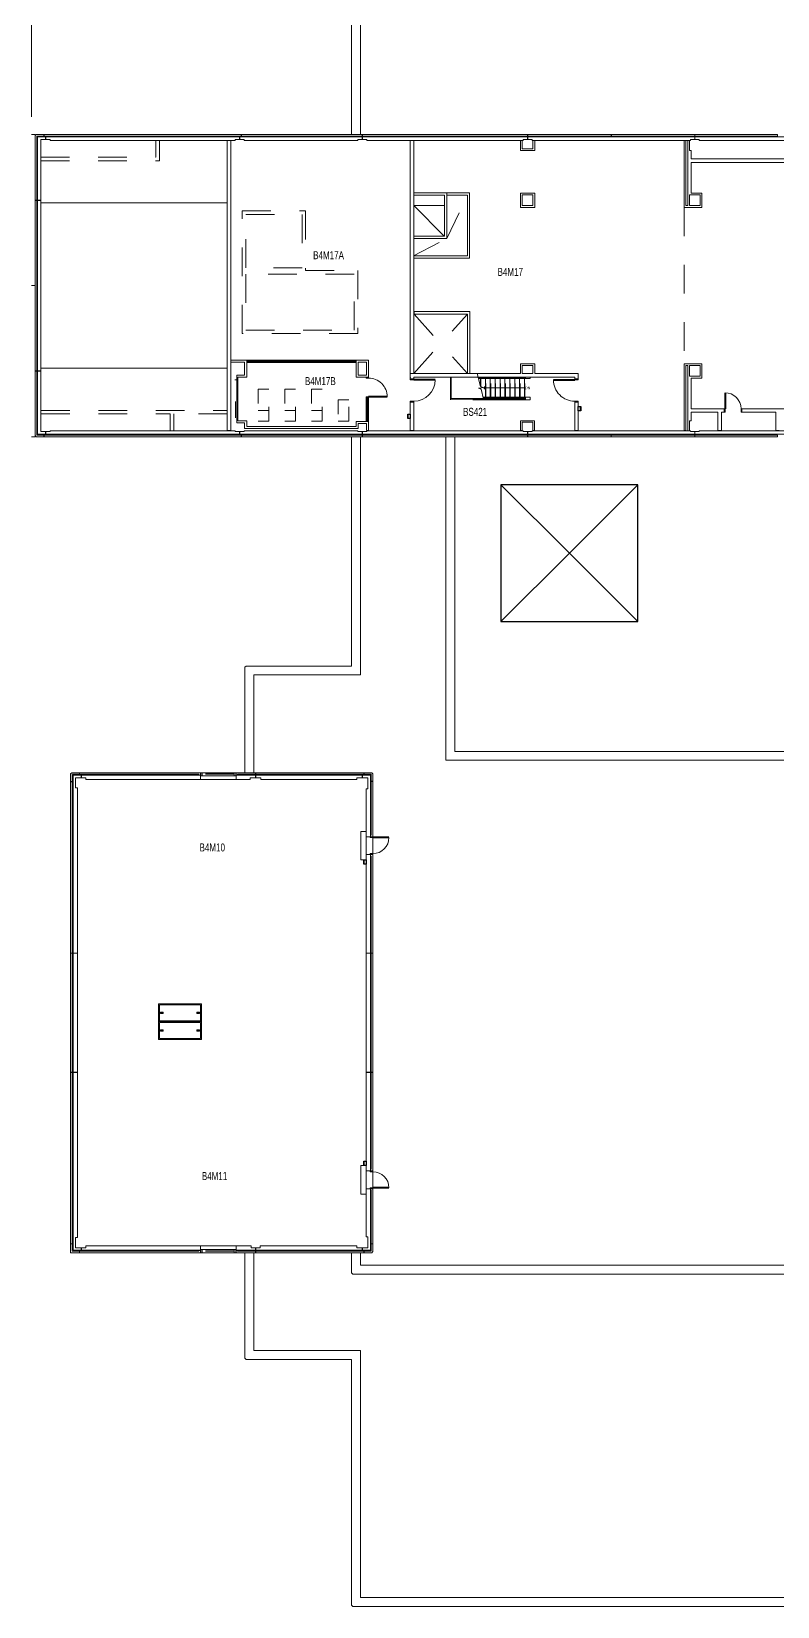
# Model space of a CAD drawing. Header units: inches. Extents: x 1097 to 10841, y 897 to 6841.
# Drawn here: x 5057 to 6735, y 897 to 4440 of the extents above; entities that cross this region are included whole.
import ezdxf
from ezdxf.enums import TextEntityAlignment as Align

# ---------------------------------------------------------------- set-up
doc = ezdxf.new("R2010")
doc.units = ezdxf.units.IN
doc.header["$MEASUREMENT"] = 0
for name, pattern in [('DGN2', [128.991752, 64.495876, -64.495876]), ('DGN4', [257.983504, 128.991752, -64.495876, 0, -64.495876]), ('DGN5', [96.743814, 32.247938, -64.495876]), ('DGN6', [241.859535, 0, -48.371907, 96.743814, -48.371907, 0, -48.371907])]:
    doc.linetypes.add(name, pattern=pattern)
doc.layers.get('0').update_dxf_attribs({"lineweight": 18})
for name, color, linetype, lineweight, true_color in [('Level 14', 7, 'Continuous', 18, 0xfefefe), ('Level 15', 7, 'Continuous', 18, 0xfefefe), ('Level 16', 7, 'Continuous', 18, 0xfefefe), ('Level 18', 7, 'Continuous', 18, 0xfefefe), ('Level 20', 7, 'Continuous', 18, 0xfefefe), ('Level 21', 7, 'Continuous', 18, 0xfefefe), ('Level 23', 7, 'Continuous', 18, 0xfefefe), ('Level 24', 7, 'Continuous', 18, 0xfefefe), ('Level 25', 7, 'Continuous', 18, 0xfefefe), ('Level 26', 7, 'Continuous', 18, 0xfefefe), ('Level 35', 7, 'Continuous', 18, 0xfefefe), ('Level 40', 7, 'Continuous', 18, 0xfefefe), ('Level 48', 7, 'Continuous', 18, 0xfefefe), ('Level 52', 7, 'Continuous', 18, 0xfefefe), ('Level 54', 7, 'Continuous', 18, 0xfefefe), ('Level 57', 7, 'Continuous', 18, 0xfefefe)]:
    doc.layers.add(name, color=color, linetype=linetype, lineweight=lineweight, true_color=true_color)
doc.styles.add('Styledgn000', font='dgn000.shx')
doc.styles.add('Styledgn001', font='dgn001.shx')

# ---------------------------------------------------------------- blocks, each defined once
blk = doc.blocks.new('WINLOU')
at = {"layer": 'Level 15', "color": 30, "linetype": 'Continuous', "lineweight": 0, "true_color": 0xf26432}
blk.add_line((0, 0), (80, 0), dxfattribs=at)
at = {"layer": 'Level 16', "color": 163, "linetype": 'Continuous', "lineweight": 0, "true_color": 0x5587b9}
for p, q in [((76, -8.25025), (4, -8.25025)), ((76, -15.25025), (4, -15.25025))]:
    blk.add_line(p, q, dxfattribs=at)
at = {"layer": 'Level 16', "color": 163, "linetype": 'DGN2', "lineweight": 30, "true_color": 0x5587b9}
blk.add_line((76, -11.75025), (4, -11.75025), dxfattribs=at)
at = {"layer": 'Level 16', "color": 163, "linetype": 'Continuous', "lineweight": 13, "true_color": 0x5587b9}
for points in [[(0.5, -15.25025), (0.5, -8.25025), (4, -8.25025), (4, -15.25025), (0.5, -15.25025)], [(76, -15.25025), (76, -8.25025), (79.5, -8.25025), (79.5, -15.25025), (76, -15.25025)]]:
    blk.add_lwpolyline(points, close=True, dxfattribs=at)
blk = doc.blocks.new('WINLOU1')
at = {"layer": 'Level 15', "color": 30, "linetype": 'Continuous', "lineweight": 0, "true_color": 0xf26432}
blk.add_line((0, 0), (80, 0), dxfattribs=at)
at = {"layer": 'Level 16', "color": 163, "linetype": 'Continuous', "lineweight": 0, "true_color": 0x5587b9}
for p, q in [((76, 15.25025), (4, 15.25025)), ((76, 8.25025), (4, 8.25025))]:
    blk.add_line(p, q, dxfattribs=at)
at = {"layer": 'Level 16', "color": 163, "linetype": 'DGN2', "lineweight": 30, "true_color": 0x5587b9}
blk.add_line((76, 11.75025), (4, 11.75025), dxfattribs=at)
at = {"layer": 'Level 16', "color": 163, "linetype": 'Continuous', "lineweight": 13, "true_color": 0x5587b9}
for points in [[(0.5, 15.25025), (0.5, 8.25025), (4, 8.25025), (4, 15.25025), (0.5, 15.25025)], [(76, 15.25025), (76, 8.25025), (79.5, 8.25025), (79.5, 15.25025), (76, 15.25025)]]:
    blk.add_lwpolyline(points, close=True, dxfattribs=at)
blk = doc.blocks.new('ASHNG')
at = {"layer": 'Level 25', "color": 2, "linetype": 'Continuous', "lineweight": 40, "true_color": 0xffff00}
blk.add_line((36, 0), (0, 0), dxfattribs=at)
at = {"layer": 'Level 25', "color": 2, "linetype": 'Continuous', "lineweight": 0, "true_color": 0xffff00}
blk.add_ellipse((0, 0), major_axis=(0, 36.000001), ratio=1, start_param=4.7123893198, end_param=6.283185598, dxfattribs=at)
at = {"layer": 'Level 26', "color": 2, "linetype": 'Continuous', "lineweight": 13, "true_color": 0xffff00}
for points in [[(0, 38.000125), (0, 36), (-6, 36), (-6, 38.000125)], [(0, -1.999875), (0, 0.00025), (-6, 0.00025), (-6, -1.999875)]]:
    blk.add_lwpolyline(points, dxfattribs=at)
blk = doc.blocks.new('ASHNG1')
at = {"layer": 'Level 25', "color": 2, "linetype": 'Continuous', "lineweight": 40, "true_color": 0xffff00}
blk.add_line((36, 0), (0, 0), dxfattribs=at)
at = {"layer": 'Level 25', "color": 2, "linetype": 'Continuous', "lineweight": 0, "true_color": 0xffff00}
blk.add_ellipse((0, 0), major_axis=(0, -36.000001), ratio=1, start_param=6.2831850163, end_param=7.8539812946, dxfattribs=at)
at = {"layer": 'Level 26', "color": 2, "linetype": 'Continuous', "lineweight": 13, "true_color": 0xffff00}
for points in [[(0, 1.999875), (0, -0.00025), (-6, -0.00025), (-6, 1.999875)], [(0, -38.000125), (0, -36), (-6, -36), (-6, -38.000125)]]:
    blk.add_lwpolyline(points, dxfattribs=at)
blk = doc.blocks.new('STRARR1')
at = {"layer": 'Level 40', "color": 2, "linetype": 'Continuous', "lineweight": 30, "true_color": 0xffff00}
for q in [(3.5355, 3.5355), (3.5355, -3.5355)]:
    blk.add_line((0, 0), q, dxfattribs=at)
blk = doc.blocks.new('CONROL')
at = {"layer": 'Level 35', "color": 3, "linetype": 'DGN5', "lineweight": 0, "true_color": 0x00ff00}
blk.add_line((0, 24), (24, 24), dxfattribs=at)
blk.add_lwpolyline([(0, 0), (24, 0), (24, 72), (0, 72), (0, 0)], close=True, dxfattribs=at)
blk = doc.blocks.new('CONROL1')
at = {"layer": 'Level 35', "color": 3, "linetype": 'DGN5', "lineweight": 0, "true_color": 0x00ff00}
blk.add_line((0, 24), (24, 24), dxfattribs=at)
blk.add_lwpolyline([(0, 0), (24, 0), (24, 72), (0, 72), (0, 0)], close=True, dxfattribs=at)
blk = doc.blocks.new('CONROL2')
at = {"layer": 'Level 35', "color": 3, "linetype": 'DGN5', "lineweight": 0, "true_color": 0x00ff00}
blk.add_line((0, 24), (24, 24), dxfattribs=at)
blk.add_lwpolyline([(0, 0), (24, 0), (24, 72), (0, 72), (0, 0)], close=True, dxfattribs=at)
blk = doc.blocks.new('ASHNG5')
at = {"layer": 'Level 25', "color": 2, "linetype": 'Continuous', "lineweight": 40, "true_color": 0xffff00}
blk.add_line((48, 0), (0, 0), dxfattribs=at)
at = {"layer": 'Level 25', "color": 2, "linetype": 'Continuous', "lineweight": 0, "true_color": 0xffff00}
blk.add_ellipse((0, 0), major_axis=(0, -48), ratio=1, start_param=6.283185, end_param=7.853981, dxfattribs=at)
at = {"layer": 'Level 26', "color": 2, "linetype": 'Continuous', "lineweight": 13, "true_color": 0xffff00}
for points in [[(0, 2), (0, 0), (-8, 0), (-8, 2)], [(0, -50), (0, -48), (-8, -48), (-8, -50)]]:
    blk.add_lwpolyline(points, dxfattribs=at)
blk = doc.blocks.new('ASHNG6')
at = {"layer": 'Level 25', "color": 2, "linetype": 'Continuous', "lineweight": 40, "true_color": 0xffff00}
blk.add_line((-48, 0), (0, 0), dxfattribs=at)
at = {"layer": 'Level 25', "color": 2, "linetype": 'Continuous', "lineweight": 0, "true_color": 0xffff00}
blk.add_ellipse((0, 0), major_axis=(0, -48), ratio=1, start_param=4.712389, end_param=6.283186, dxfattribs=at)
at = {"layer": 'Level 26', "color": 2, "linetype": 'Continuous', "lineweight": 13, "true_color": 0xffff00}
for points in [[(0, 2), (0, 0), (8, 0), (8, 2)], [(0, -50), (0, -48), (8, -48), (8, -50)]]:
    blk.add_lwpolyline(points, dxfattribs=at)
blk = doc.blocks.new('ASHNG11')
at = {"layer": 'Level 25', "color": 2, "linetype": 'Continuous', "lineweight": 40, "true_color": 0xffff00}
blk.add_line((0, 36), (0, 0), dxfattribs=at)
at = {"layer": 'Level 25', "color": 2, "linetype": 'Continuous', "lineweight": 0, "true_color": 0xffff00}
blk.add_ellipse((0, 0), major_axis=(36.000001, 0), ratio=1, start_param=6.2831850163, end_param=7.8539812946, dxfattribs=at)
at = {"layer": 'Level 26', "color": 2, "linetype": 'Continuous', "lineweight": 13, "true_color": 0xffff00}
for points in [[(-1.999875, 0), (0.000125, 0), (0.000125, -7.999875), (-1.999875, -7.999875)], [(38, 0), (36, 0), (36, -7.999875), (38, -7.999875)]]:
    blk.add_lwpolyline(points, dxfattribs=at)
blk = doc.blocks.new('FEC1')
at = {"layer": 'Level 54', "color": 30, "linetype": 'Continuous', "lineweight": 0, "true_color": 0xf26432}
blk.add_line((-1, -5), (-1, 5), dxfattribs=at)
at = {"layer": 'Level 54', "color": 30, "linetype": 'Continuous', "lineweight": 30, "true_color": 0xf26432}
blk.add_lwpolyline([(0, -5), (-5.5, -5), (-5.5, 5), (0, 5), (0, -5)], close=True, dxfattribs=at)
blk = doc.blocks.new('FEC2')
at = {"layer": 'Level 54', "color": 30, "linetype": 'Continuous', "lineweight": 0, "true_color": 0xf26432}
blk.add_line((1, 5), (1, -5), dxfattribs=at)
at = {"layer": 'Level 54', "color": 30, "linetype": 'Continuous', "lineweight": 30, "true_color": 0xf26432}
blk.add_lwpolyline([(0, 5), (5.5, 5), (5.5, -5), (0, -5), (0, 5)], close=True, dxfattribs=at)
blk = doc.blocks.new('FEC3')
at = {"layer": 'Level 54', "color": 30, "linetype": 'Continuous', "lineweight": 0, "true_color": 0xf26432}
blk.add_line((1, 5), (1, -5), dxfattribs=at)
at = {"layer": 'Level 54', "color": 30, "linetype": 'Continuous', "lineweight": 30, "true_color": 0xf26432}
blk.add_lwpolyline([(0, 5), (5.5, 5), (5.5, -5), (0, -5), (0, 5)], close=True, dxfattribs=at)
blk = doc.blocks.new('FEC4')
at = {"layer": 'Level 54', "color": 30, "linetype": 'Continuous', "lineweight": 0, "true_color": 0xf26432}
blk.add_line((1, 5), (1, -5), dxfattribs=at)
at = {"layer": 'Level 54', "color": 30, "linetype": 'Continuous', "lineweight": 30, "true_color": 0xf26432}
blk.add_lwpolyline([(0, 5), (5.5, 5), (5.5, -5), (0, -5), (0, 5)], close=True, dxfattribs=at)

msp = doc.modelspace()

# ---------------------------------------------------------------- linework, layer by layer
at = {"layer": 'Level 14', "color": 3, "linetype": 'DGN6', "lineweight": 0, "true_color": 0x00ff00}
msp.add_line((5515.356625, 3656.485625), (5515.356625, 3570.932125), dxfattribs=at)
at = {"layer": 'Level 15', "color": 30, "linetype": 'Continuous', "lineweight": 13, "true_color": 0xf26432}
for p, q in [((5064.544, 4205.919), (5067.169, 4208.544)), ((5064.544, 4060.794), (5064.544, 4205.919)), ((5067.169, 4208.544), (5084.294, 4208.544)), ((5068.169125, 4204.919), (5084.294, 4204.919)), ((5068.169125, 4060.794), (5068.169125, 4204.919)), ((5070.169125, 4060.794), (5070.169125, 4202.919)), ((5070.169125, 4202.919), (5077.79425, 4202.919)), ((5077.79425, 4202.919), (5088.294, 4202.919)), ((5077.79425, 4060.794), (5077.79425, 4197.044)), ((5077.79425, 4197.044), (5088.294, 4197.044)), ((5084.294, 4204.919), (5084.294, 4208.544)), ((5084.794, 4204.919), (5084.794, 4208.544)), ((5084.794, 4208.544), (5528.294, 4208.544)), ((5084.794, 4204.919), (5528.294, 4204.919)), ((5088.294, 4202.919), (5088.294, 4197.044)), ((5098.51575, 4202.919), (5088.794, 4202.919)), ((5088.794, 4197.044), (5088.794, 4202.919)), ((5098.51575, 4197.044), (5088.794, 4197.044)), ((5514.64275, 4202.919), (5098.51575, 4202.919)), ((5098.51575, 4197.044), (5098.51575, 4195.294)), ((5098.51575, 4195.294), (5514.64275, 4195.294)), ((5514.64275, 4202.919), (5524.294, 4202.919)), ((5514.64275, 4197.044), (5524.294, 4197.044)), ((5514.64275, 4197.044), (5514.64275, 4195.294)), ((5524.294, 4202.919), (5524.294, 4197.044)), ((5524.794, 4202.919), (5534.64475, 4202.919)), ((5524.794, 4202.919), (5524.794, 4197.044)), ((5524.794, 4197.044), (5534.64475, 4197.044)), ((5528.294, 4204.919), (5528.294, 4208.544)), ((5528.794, 4204.919), (5528.794, 4208.544)), ((5528.794, 4208.544), (5800.294, 4208.544)), ((5528.794, 4204.919), (5800.294, 4204.919)), ((5790.64275, 4202.919), (5534.64475, 4202.919)), ((5534.64475, 4197.044), (5534.64475, 4195.294)), ((5534.64475, 4195.294), (5790.64275, 4195.294)), ((5790.64275, 4202.919), (5800.294, 4202.919)), ((5790.64275, 4197.044), (5800.294, 4197.044)), ((5790.64275, 4197.044), (5790.64275, 4195.294)), ((5800.294, 4204.919), (5800.294, 4208.544)), ((5800.294, 4202.919), (5800.294, 4197.044)), ((5800.794, 4204.919), (5800.794, 4208.544)), ((5800.794, 4208.544), (6172.294, 4208.544)), ((5800.794, 4204.919), (6172.294, 4204.919)), ((5800.794, 4197.294), (5800.794, 4202.919)), ((5800.794, 4202.919), (5810.64475, 4202.919)), ((5800.794, 4202.919), (5800.794, 4197.044)), ((5800.794, 4197.044), (5810.64475, 4197.044)), ((6162.64275, 4202.919), (5810.64475, 4202.919)), ((5810.64475, 4197.044), (5810.64475, 4195.294)), ((5810.64475, 4195.294), (6162.64275, 4195.294)), ((6162.64275, 4202.919), (6172.294, 4202.919)), ((6162.64275, 4197.044), (6172.294, 4197.044)), ((6162.64275, 4197.044), (6162.64275, 4195.294)), ((6172.294, 4204.919), (6172.294, 4208.544)), ((6172.294, 4202.919), (6172.294, 4197.044)), ((6172.794, 4204.919), (6172.794, 4208.544)), ((6172.794, 4208.544), (6360.294, 4208.544)), ((6172.794, 4204.919), (6360.294, 4204.919)), ((6172.794, 4197.294), (6172.794, 4202.919)), ((6172.794, 4202.919), (6182.64475, 4202.919)), ((6172.794, 4202.919), (6172.794, 4197.044)), ((6172.794, 4197.044), (6182.64475, 4197.044)), ((6538.63875, 4202.919), (6182.64475, 4202.919)), ((6182.64475, 4197.044), (6182.64475, 4195.294)), ((6182.64475, 4195.294), (6538.63875, 4195.294)), ((6360.294, 4208.544), (6360.294, 4204.919)), ((6360.794, 4208.544), (6548.294, 4208.544)), ((6360.794, 4208.544), (6360.794, 4204.919)), ((6360.794, 4204.919), (6548.294, 4204.919)), ((6548.294, 4202.919125), (6538.63875, 4202.919125)), ((6548.294, 4197.044), (6538.63875, 4197.044)), ((6538.63875, 4195.294), (6538.63875, 4197.044)), ((6548.294, 4208.544), (6548.294, 4204.919)), ((6548.294, 4197.044), (6548.294, 4202.919125)), ((6548.794, 4208.544), (6548.794, 4204.919)), ((6548.794, 4208.544), (6734.294, 4208.544)), ((6548.794, 4204.919), (6734.294, 4204.919)), ((6558.64075, 4202.919125), (6548.816, 4202.919125)), ((6548.816, 4197.044), (6548.816, 4202.919125)), ((6558.64075, 4197.044), (6548.816, 4197.044)), ((6910.638625, 4202.919), (6558.64075, 4202.919125)), ((6558.64075, 4197.044), (6558.64075, 4195.294)), ((6558.64075, 4195.294), (6910.638625, 4195.294)), ((6734.294, 4208.544), (6734.294, 4204.919)), ((5064.544, 4060.794), (5068.169125, 4060.794)), ((5064.544, 3676.794), (5064.544, 4060.294)), ((5064.544, 4060.294), (5068.169125, 4060.294)), ((5068.169125, 3676.794), (5068.169125, 4060.294)), ((5070.169125, 4060.794), (5077.79425, 4060.794)), ((5070.169125, 3676.794), (5070.169125, 4060.294)), ((5070.169125, 4060.294), (5077.79425, 4060.294)), ((5077.79425, 3676.794), (5077.79425, 4060.294)), ((5064.544, 3676.794), (5068.169125, 3676.794)), ((5064.544, 3531.169), (5064.544, 3676.294)), ((5064.544, 3676.294), (5068.169125, 3676.294)), ((5068.169125, 3532.169125), (5068.169125, 3676.294)), ((5070.169125, 3676.794), (5077.79425, 3676.794)), ((5070.169125, 3534.16925), (5070.169125, 3676.294)), ((5070.169125, 3676.294), (5077.79425, 3676.294)), ((5077.79425, 3540.044375), (5077.79425, 3676.294)), ((5064.544, 3531.169), (5067.169, 3528.544)), ((5067.169, 3528.544), (5084.294, 3528.544)), ((5068.169125, 3532.169125), (5084.294, 3532.169125)), ((5070.169125, 3534.16925), (5077.79425, 3534.16925)), ((5077.79425, 3540.044375), (5088.294, 3540.044375)), ((5077.79425, 3534.16925), (5088.294, 3534.16925)), ((5084.294, 3528.544125), (5084.294, 3532.169125)), ((5084.794, 3528.544125), (5084.794, 3532.169125)), ((5084.794, 3532.169125), (5528.294, 3532.169125)), ((5084.794, 3528.544), (5528.294, 3528.544)), ((5088.294, 3540.044375), (5088.294, 3534.16925)), ((5098.51575, 3540.044375), (5088.794, 3540.044375)), ((5088.794, 3534.16925), (5088.794, 3540.044375)), ((5098.51575, 3534.16925), (5088.794, 3534.16925)), ((5514.64275, 3541.79425), (5098.51575, 3541.79425)), ((5098.51575, 3540.044375), (5098.51575, 3541.79425)), ((5098.51575, 3534.16925), (5514.64275, 3534.16925)), ((5514.64275, 3540.044375), (5514.64275, 3541.79425)), ((5514.64275, 3540.044375), (5524.294, 3540.044375)), ((5514.64275, 3534.16925), (5524.294, 3534.16925)), ((5524.294, 3540.044375), (5524.294, 3534.16925)), ((5534.64475, 3540.044375), (5524.794, 3540.044375)), ((5524.794, 3534.16925), (5524.794, 3540.044375)), ((5534.64475, 3534.16925), (5524.794, 3534.16925)), ((5528.294, 3532.169125), (5528.294, 3528.544125)), ((5528.794, 3528.544125), (5528.794, 3532.169125)), ((5528.794, 3532.169125), (5800.294, 3532.169125)), ((5528.794, 3528.544), (5800.294, 3528.544)), ((5790.64275, 3541.79425), (5534.64475, 3541.79425)), ((5534.64475, 3540.044375), (5534.64475, 3541.79425)), ((5534.64475, 3534.16925), (5790.64275, 3534.16925)), ((5790.64275, 3540.044375), (5790.64275, 3541.79425)), ((5800.294, 3540.044375), (5790.64275, 3540.044375)), ((5800.294, 3534.16925), (5790.64275, 3534.16925)), ((5800.294, 3534.16925), (5800.294, 3540.044375)), ((5800.294, 3532.169125), (5800.294, 3528.544125)), ((5810.64475, 3540.044375), (5800.794, 3540.044375)), ((5800.794, 3534.16925), (5800.794, 3540.044375)), ((5810.64475, 3534.16925), (5800.794, 3534.16925)), ((5800.794, 3528.544125), (5800.794, 3532.169125)), ((5800.794, 3532.169125), (6172.294, 3532.169125)), ((5800.794, 3528.544), (6172.294, 3528.544)), ((6162.64275, 3541.79425), (5810.64475, 3541.79425)), ((5810.64475, 3540.044375), (5810.64475, 3541.79425)), ((5810.64475, 3534.16925), (6162.64275, 3534.16925)), ((6162.64275, 3540.044375), (6162.64275, 3541.79425)), ((6172.294, 3540.044375), (6162.64275, 3540.044375)), ((6172.294, 3534.16925), (6162.64275, 3534.16925)), ((6172.294, 3534.169375), (6172.294, 3540.044375)), ((6172.294, 3539.794375), (6172.294, 3534.16925)), ((6172.294, 3532.169125), (6172.294, 3528.544125)), ((6172.794, 3534.16925), (6172.794, 3540.044375)), ((6182.64475, 3540.044375), (6172.794, 3540.044375)), ((6182.64475, 3534.16925), (6172.794, 3534.16925)), ((6172.794, 3528.544125), (6172.794, 3532.169125)), ((6172.794, 3532.169125), (6360.282875, 3532.169125)), ((6172.794, 3528.544), (6360.282875, 3528.544)), ((6538.63875, 3541.79425), (6182.64475, 3541.79425)), ((6182.64475, 3540.044375), (6182.64475, 3541.79425)), ((6182.64475, 3534.16925), (6538.63875, 3534.168875)), ((6360.282875, 3532.169125), (6360.282875, 3528.544)), ((6360.782875, 3532.169125), (6548.27175, 3532.169125)), ((6360.782875, 3532.169125), (6360.782875, 3528.544)), ((6360.782875, 3528.544), (6548.27175, 3528.544)), ((6538.63875, 3540.044), (6538.63875, 3541.79425)), ((6538.63875, 3540.044), (6548.27175, 3540.044)), ((6538.63875, 3534.168875), (6548.27175, 3534.168875)), ((6548.27175, 3540.044), (6548.27175, 3534.168875)), ((6548.27175, 3532.169125), (6548.27175, 3528.544125)), ((6548.77175, 3540.044), (6548.77175, 3534.168875)), ((6548.77175, 3540.044), (6558.64075, 3540.044)), ((6548.77175, 3534.168875), (6558.64075, 3534.168875)), ((6548.77175, 3528.544125), (6548.77175, 3532.169125)), ((6548.77175, 3532.169125), (6734.282875, 3532.169125)), ((6548.77175, 3528.544), (6734.282875, 3528.544)), ((6558.64075, 3541.79425), (6910.638625, 3541.79425)), ((6558.64075, 3541.79425), (6558.64075, 3540.044)), ((6558.64075, 3534.169125), (6910.638625, 3534.168875)), ((6734.282875, 3532.169125), (6734.282875, 3528.544)), ((5147.169, 2772.544), (5144.544, 2769.919)), ((5144.544, 2769.919), (5144.544, 2752.794)), ((5164.294, 2772.544), (5147.169, 2772.544)), ((5164.294, 2768.919), (5148.169125, 2768.919)), ((5148.169125, 2768.919), (5148.169125, 2752.794)), ((5150.16925, 2738.544125), (5150.16925, 2766.919125)), ((5150.16925, 2766.919125), (5168.294, 2766.919125)), ((5164.294, 2768.919), (5164.294, 2772.544)), ((5164.794, 2772.544), (5436.544, 2772.544)), ((5164.794, 2772.544), (5164.794, 2768.919)), ((5164.794, 2768.919), (5432.919, 2768.919)), ((5168.294, 2761.294125), (5168.294, 2766.919125)), ((5168.794, 2761.294125), (5168.794, 2766.919125)), ((5168.794, 2766.919125), (5178.544, 2766.919125)), ((5178.544, 2766.919), (5436.544, 2766.919)), ((5432.919, 2767.294125), (5432.919, 2768.919)), ((5432.919, 2767.294125), (5436.544, 2767.294)), ((5436.544, 2767.294), (5436.544, 2772.544)), ((5436.544, 2766.919), (5436.544, 2757.293875)), ((5516.544, 2767.294), (5516.544, 2772.544)), ((5516.544, 2772.544), (5560.294, 2772.544)), ((5516.544, 2767.294), (5520.169125, 2767.294)), ((5516.544, 2766.919), (5516.544, 2757.293875)), ((5516.544, 2766.919), (5548.544, 2766.919)), ((5520.169125, 2767.294), (5520.169125, 2768.919)), ((5520.169125, 2768.919), (5560.294, 2768.919)), ((5548.544, 2766.919), (5560.294, 2766.919)), ((5560.294, 2768.919), (5560.294, 2772.544)), ((5560.294, 2766.919), (5560.294, 2761.294)), ((5560.794, 2768.919), (5560.794, 2772.544)), ((5560.794, 2772.544), (5804.294, 2772.544)), ((5560.794, 2768.919), (5804.294, 2768.919)), ((5572.544, 2766.919), (5560.794, 2766.919)), ((5560.794, 2761.294), (5560.794, 2766.919)), ((5572.544, 2766.919), (5788.544, 2766.919)), ((5788.544, 2766.919), (5800.294, 2766.919)), ((5800.294, 2761.294), (5800.294, 2766.919)), ((5800.794, 2761.294), (5800.794, 2766.919)), ((5800.794, 2766.919), (5818.919, 2766.919)), ((5804.294, 2768.919), (5804.294, 2772.544)), ((5804.794, 2768.919), (5804.794, 2772.544)), ((5804.794, 2772.544), (5821.919, 2772.544)), ((5804.794, 2768.919), (5820.919, 2768.919)), ((5818.919, 2766.919), (5818.919, 2736.544)), ((5820.919, 2768.919), (5820.919, 2753.294)), ((5821.919, 2772.544), (5824.544, 2769.919)), ((5824.544, 2769.919), (5824.544, 2753.294)), ((5148.169125, 2752.794), (5144.544, 2752.794)), ((5148.169125, 2752.294), (5144.544, 2752.294)), ((5144.544, 2752.294), (5144.544, 2366.794)), ((5148.169125, 2752.294), (5148.169125, 2366.794)), ((5150.169125, 2738.544125), (5150.169125, 2366.794)), ((5155.79425, 2738.544), (5155.79425, 2761.294)), ((5155.79425, 2761.294), (5168.294, 2761.294)), ((5159.794125, 2738.544), (5155.79425, 2738.544)), ((5159.794125, 2738.544), (5159.794125, 2366.794)), ((5168.794, 2761.294), (5178.544, 2761.294)), ((5178.544, 2761.294), (5178.544, 2757.293875)), ((5178.544, 2757.293875), (5436.544, 2757.293875)), ((5516.544, 2757.293875), (5548.544, 2757.293875)), ((5548.544, 2761.294), (5548.544, 2757.294)), ((5548.544, 2761.294), (5560.294, 2761.294)), ((5572.544, 2761.294), (5560.794, 2761.294)), ((5572.544, 2761.294), (5572.544, 2757.294)), ((5572.544, 2757.293875), (5788.544, 2757.293875)), ((5788.544, 2761.294), (5788.544, 2757.293875)), ((5788.544, 2761.294), (5800.294, 2761.294)), ((5800.794, 2761.294), (5813.294, 2761.294)), ((5809.294, 2628.544), (5809.294, 2736.544)), ((5809.294, 2736.544), (5813.294, 2736.544)), ((5813.294, 2761.294), (5813.294, 2736.544)), ((5818.919, 2628.544), (5818.919, 2736.544)), ((5820.919, 2753.294), (5824.544, 2753.294)), ((5820.919, 2752.794), (5824.544, 2752.794)), ((5820.919, 2752.794), (5820.919, 2632.169125)), ((5824.544, 2752.794), (5824.544, 2628.544)), ((5818.919, 2628.544), (5809.294, 2628.544)), ((5820.919, 2632.169125), (5819.294, 2632.169125)), ((5819.294, 2628.544), (5819.294, 2632.169125)), ((5824.544, 2628.544), (5819.294, 2628.544)), ((5818.919, 2588.544), (5809.294, 2588.544)), ((5809.294, 2366.794), (5809.294, 2588.544)), ((5818.919, 2366.794), (5818.919, 2588.544)), ((5824.544, 2588.544), (5819.294, 2588.544)), ((5819.294, 2584.919), (5819.294, 2588.544)), ((5824.544, 2588.544), (5824.544, 2366.794)), ((5820.919, 2584.919), (5819.294, 2584.919)), ((5820.919, 2584.919), (5820.919, 2366.794)), ((5148.169125, 2366.794), (5144.544, 2366.794)), ((5144.544, 2366.294), (5144.544, 2098.794)), ((5148.169125, 2366.294), (5144.544, 2366.294)), ((5148.169125, 2366.294), (5148.169125, 2098.794)), ((5159.794125, 2366.794), (5150.169125, 2366.794)), ((5150.169125, 2366.294), (5150.169125, 2098.794)), ((5159.794125, 2366.294), (5150.169125, 2366.294)), ((5159.794125, 2366.294), (5159.794125, 2098.794)), ((5809.294, 2366.794), (5818.919, 2366.794)), ((5809.294, 2098.794), (5809.294, 2366.294)), ((5809.294, 2366.294), (5818.919, 2366.294)), ((5818.919, 2098.794), (5818.919, 2366.294)), ((5824.544, 2366.794), (5820.919, 2366.794)), ((5820.919, 2366.294), (5824.544, 2366.294)), ((5820.919, 2366.294), (5820.919, 2098.794)), ((5824.544, 2366.294), (5824.544, 2098.794)), ((5144.544, 1712.794), (5144.544, 2098.294)), ((5144.544, 2098.294), (5148.169125, 2098.294)), ((5144.544125, 2098.794), (5148.169125, 2098.794)), ((5148.169125, 1712.794), (5148.169125, 2098.294)), ((5159.794125, 2098.794), (5150.169125, 2098.794)), ((5150.16925, 1726.544125), (5150.16925, 2098.294)), ((5150.16925, 2098.294), (5159.79425, 2098.294)), ((5159.79425, 1726.544), (5159.79425, 2098.294)), ((5809.294, 2098.794), (5818.919, 2098.794)), ((5809.294, 1876.544), (5809.294, 2098.294)), ((5809.294, 2098.294), (5818.919, 2098.294)), ((5818.919, 1876.544), (5818.919, 2098.294)), ((5824.544, 2098.794), (5820.919, 2098.794)), ((5820.919, 2098.294), (5824.544, 2098.294)), ((5820.919, 2098.294), (5820.919, 1880.169125)), ((5824.544, 2098.294), (5824.544, 1876.544)), ((5820.919, 1880.169125), (5819.294, 1880.169125)), ((5819.294, 1876.544), (5819.294, 1880.169125)), ((5809.294, 1876.544), (5818.919, 1876.544)), ((5824.544, 1876.544), (5819.294, 1876.544)), ((5809.294, 1728.544), (5809.294, 1836.544)), ((5809.294, 1836.544), (5818.919, 1836.544)), ((5818.919, 1728.544), (5818.919, 1836.544)), ((5824.544, 1836.544), (5819.294, 1836.544)), ((5819.294, 1832.919), (5819.294, 1836.544)), ((5820.919, 1832.919), (5819.294, 1832.919)), ((5820.919, 1832.919), (5820.919, 1712.794)), ((5824.544, 1836.544), (5824.544, 1712.794)), ((5144.544, 1712.794), (5148.169125, 1712.794)), ((5144.544, 1712.294), (5144.544, 1692.544)), ((5148.169125, 1712.294), (5144.544, 1712.294)), ((5148.169125, 1712.294), (5148.169125, 1696.169125)), ((5150.16925, 1726.544125), (5150.16925, 1698.16925)), ((5155.79425, 1726.544), (5159.79425, 1726.544)), ((5155.79425, 1726.544), (5155.79425, 1703.79425)), ((5155.79425, 1703.79425), (5168.294, 1703.79425)), ((5168.294, 1703.79425), (5168.294, 1698.16925)), ((5168.794, 1703.79425), (5178.544, 1703.79425)), ((5168.794, 1703.79425), (5168.794, 1698.16925)), ((5178.544, 1707.79425), (5436.544, 1707.79425)), ((5178.544, 1707.79425), (5178.544, 1703.79425)), ((5436.544, 1707.79425), (5436.544, 1698.16925)), ((5516.544, 1707.79425), (5550.544, 1707.79425)), ((5516.544, 1707.79425), (5516.544, 1698.16925)), ((5550.544, 1707.79425), (5550.544, 1703.794375)), ((5560.294, 1703.794375), (5550.544, 1703.794375)), ((5560.294, 1698.169375), (5560.294, 1703.794375)), ((5560.794, 1703.794375), (5570.544, 1703.794375)), ((5560.794, 1703.794375), (5560.794, 1698.169375)), ((5570.544, 1707.79425), (5788.544, 1707.79425)), ((5570.544, 1707.79425), (5570.544, 1703.794375)), ((5788.544, 1707.79425), (5788.544, 1703.79425)), ((5788.544, 1703.79425), (5800.294, 1703.79425)), ((5800.294, 1698.16925), (5800.294, 1703.79425)), ((5800.794, 1698.16925), (5800.794, 1703.79425)), ((5800.794, 1703.79425), (5813.294, 1703.79425)), ((5809.294, 1728.544), (5813.294, 1728.544)), ((5813.294, 1703.79425), (5813.294, 1728.544)), ((5818.919, 1698.169125), (5818.919, 1728.544)), ((5824.544, 1712.794), (5820.919, 1712.794)), ((5820.919, 1712.294125), (5820.919, 1696.169125)), ((5824.544, 1712.294), (5820.919, 1712.294125)), ((5824.544, 1712.294), (5824.544, 1695.169)), ((5144.544, 1692.544), (5164.294, 1692.544)), ((5148.169125, 1696.169125), (5164.294, 1696.169125)), ((5150.16925, 1698.16925), (5168.294, 1698.16925)), ((5164.294, 1696.169125), (5164.294, 1692.544)), ((5164.794, 1696.169125), (5432.919, 1696.169125)), ((5164.794, 1696.169125), (5164.794, 1692.544)), ((5164.794, 1692.544), (5436.544, 1692.544)), ((5168.794, 1698.16925), (5178.544, 1698.16925)), ((5178.544, 1698.16925), (5436.544, 1698.16925)), ((5432.919, 1697.794375), (5432.919, 1696.169125)), ((5436.544, 1697.79425), (5432.919, 1697.794375)), ((5436.544, 1697.79425), (5436.544, 1692.544)), ((5516.544, 1698.16925), (5550.544, 1698.16925)), ((5516.544, 1697.794125), (5516.544, 1692.544)), ((5520.169125, 1697.794125), (5516.544, 1697.794125)), ((5516.544, 1692.544), (5560.294, 1692.544)), ((5520.169125, 1697.794125), (5520.169125, 1696.169125)), ((5520.169125, 1696.169125), (5560.294, 1696.169125)), ((5560.294, 1698.169375), (5550.544, 1698.169375)), ((5560.294, 1696.169125), (5560.294, 1692.544)), ((5560.794, 1698.169375), (5570.544, 1698.169375)), ((5560.794, 1696.169125), (5560.794, 1692.544)), ((5560.794, 1696.169125), (5804.294, 1696.169125)), ((5560.794, 1692.544), (5804.294, 1692.544)), ((5570.544, 1698.16925), (5788.544, 1698.16925)), ((5788.544, 1698.169125), (5800.294, 1698.169125)), ((5800.794, 1698.169125), (5818.919, 1698.169125)), ((5804.294, 1692.544125), (5804.294, 1696.169125)), ((5804.794, 1692.544125), (5804.794, 1696.169125)), ((5804.794, 1696.169125), (5820.919, 1696.169125)), ((5804.794, 1692.544), (5821.919, 1692.544)), ((5821.919, 1692.544), (5824.544, 1695.169))]:
    msp.add_line(p, q, dxfattribs=at)
at = {"layer": 'Level 16', "color": 2, "linetype": 'Continuous', "lineweight": 0, "true_color": 0xffff00}
for p, q in [((5542.544, 3701.04425), (5784.544125, 3701.04425)), ((5542.544, 3695.54425), (5784.544125, 3695.54425)), ((5809.294, 3617.544), (5809.294, 3563.544)), ((5814.544, 3617.544), (5814.544, 3563.544))]:
    msp.add_line(p, q, dxfattribs=at)
at = {"layer": 'Level 16', "color": 2, "linetype": 'Continuous', "lineweight": 30, "true_color": 0xffff00}
for p, q in [((5542.544, 3698.29425), (5581.210625, 3698.29425)), ((5583.210625, 3698.29425), (5621.87725, 3698.29425)), ((5623.87725, 3698.29425), (5662.543875, 3698.29425)), ((5664.543875, 3698.29425), (5703.2105, 3698.29425)), ((5705.2105, 3698.29425), (5743.877125, 3698.29425)), ((5745.877125, 3698.29425), (5784.544125, 3698.29425)), ((5811.919, 3616.544), (5811.919, 3591.544)), ((5811.919, 3589.544), (5811.919, 3564.544))]:
    msp.add_line(p, q, dxfattribs=at)
at = {"layer": 'Level 16', "color": 2, "linetype": 'Continuous', "lineweight": 13, "true_color": 0xffff00}
for points in [[(5542.544, 3701.04425), (5540.544, 3701.04425), (5540.544, 3695.54425), (5542.544, 3695.54425), (5542.544, 3701.04425)], [(5583.210625, 3701.04425), (5581.210625, 3701.04425), (5581.210625, 3695.54425), (5583.210625, 3695.54425), (5583.210625, 3701.04425)], [(5623.87725, 3701.04425), (5621.87725, 3701.04425), (5621.87725, 3695.54425), (5623.87725, 3695.54425), (5623.87725, 3701.04425)], [(5664.543875, 3701.04425), (5662.543875, 3701.04425), (5662.543875, 3695.54425), (5664.543875, 3695.54425), (5664.543875, 3701.04425)], [(5705.2105, 3701.04425), (5703.2105, 3701.04425), (5703.2105, 3695.54425), (5705.2105, 3695.54425), (5705.2105, 3701.04425)], [(5745.877125, 3701.04425), (5743.877125, 3701.04425), (5743.877125, 3695.54425), (5745.877125, 3695.54425), (5745.877125, 3701.04425)], [(5786.544125, 3701.04425), (5784.544125, 3701.04425), (5784.544125, 3695.54425), (5786.544125, 3695.54425), (5786.544125, 3701.04425)], [(5814.544, 3662.544), (5809.294, 3662.544), (5809.294, 3660.544), (5814.544, 3660.544), (5814.544, 3662.544)], [(5814.544, 3618.544), (5809.294, 3618.544), (5809.294, 3616.544), (5814.544, 3616.544), (5814.544, 3618.544)], [(5814.544, 3591.544), (5809.294, 3591.544), (5809.294, 3589.544), (5814.544, 3589.544), (5814.544, 3591.544)], [(5814.544, 3564.544), (5809.294, 3564.544), (5809.294, 3562.544), (5814.544, 3562.544), (5814.544, 3564.544)]]:
    msp.add_lwpolyline(points, close=True, dxfattribs=at)
at = {"layer": 'Level 18', "color": 30, "linetype": 'Continuous', "lineweight": 0, "true_color": 0xf26432}
for q in [(5985.044125, 4048.544), (5984.91925, 3979.669)]:
    msp.add_line((5916.719625, 4048.544), q, dxfattribs=at)
at = {"layer": 'Level 18', "color": 30, "linetype": 'DGN2', "lineweight": 0, "true_color": 0xf26432}
for p, q in [((5990.41925, 3974.419), (6037.044, 4072.044)), ((5916.044125, 3935.54425), (5990.41925, 3974.419)), ((5916.4075, 3670.508625), (6037.044, 3804.544)), ((5916.919, 3804.544), (6037.044, 3670.883625))]:
    msp.add_line(p, q, dxfattribs=at)
at = {"layer": 'Level 20', "color": 2, "linetype": 'Continuous', "lineweight": 0, "true_color": 0xffff00}
msp.add_line((5960.094, 3662.5085), (6242.0605, 3662.5085), dxfattribs=at)
at = {"layer": 'Level 20', "color": 3, "linetype": 'DGN4', "lineweight": 13, "true_color": 0x00ff00}
for p, q in [((5999.044125, 3662.5085), (5999.044125, 3611.50875)), ((6178.510625, 3659.5085), (6061.854, 3659.5085)), ((6178.510625, 3659.5085), (6178.510625, 3662.5085)), ((6178.510625, 3617.5085), (6072.163, 3617.5085)), ((6178.510625, 3617.5085), (6178.510625, 3611.50875)), ((6178.510625, 3611.50875), (5999.044125, 3611.50875))]:
    msp.add_line(p, q, dxfattribs=at)
at = {"layer": 'Level 20', "color": 3, "linetype": 'Continuous', "lineweight": 0, "true_color": 0x00ff00}
for p, q in [((6000.544125, 3613.008625), (6000.544125, 3662.5085)), ((6168.010625, 3661.0085), (6061.485875, 3661.0085)), ((6066.510625, 3641.1845), (6066.510625, 3661.008625)), ((6077.510625, 3616.008625), (6077.510625, 3661.008625)), ((6088.510625, 3616.008625), (6088.510625, 3661.008625)), ((6099.510625, 3616.008625), (6099.510625, 3661.008625)), ((6110.510625, 3616.008625), (6110.510625, 3661.008625)), ((6121.510625, 3616.008625), (6121.510625, 3661.008625)), ((6132.510625, 3616.008625), (6132.510625, 3661.008625)), ((6143.510625, 3616.008625), (6143.510625, 3661.008625)), ((6154.510625, 3616.008625), (6154.510625, 3661.008625)), ((6165.510625, 3616.008625), (6165.510625, 3661.008625)), ((6168.010625, 3661.0085), (6168.010625, 3662.508375)), ((6066.510625, 3635.89625), (6066.510625, 3638.219875)), ((6168.010625, 3616.008625), (6072.531125, 3616.008625)), ((6168.010625, 3616.008625), (6168.010625, 3613.008625)), ((6168.010625, 3614.508625), (6000.544125, 3614.508625)), ((6168.010625, 3613.008625), (6000.544125, 3613.008625)), ((5797.294, 2576.544), (5797.294, 2640.544)), ((5797.294, 2640.544), (5809.294, 2640.544)), ((5809.294, 2588.544), (5809.294, 2628.544)), ((5824.544, 2588.544), (5824.544, 2628.544)), ((5797.294, 2576.544), (5809.294, 2576.544)), ((5797.294, 1824.544), (5797.294, 1888.544)), ((5797.294, 1888.544), (5809.294, 1888.544)), ((5809.294, 1836.544), (5809.294, 1876.544)), ((5824.544, 1836.544), (5824.544, 1876.544)), ((5797.294, 1824.544), (5809.294, 1824.544))]:
    msp.add_line(p, q, dxfattribs=at)
at = {"layer": 'Level 20', "color": 3, "linetype": 'DGN5', "lineweight": 0, "true_color": 0x00ff00}
for p, q in [((6067.510625, 3640.833125), (6067.510625, 3661.008625)), ((6078.510625, 3616.008625), (6078.510625, 3661.008625)), ((6089.510625, 3616.008625), (6089.510625, 3661.008625)), ((6100.510625, 3616.008625), (6100.510625, 3661.008625)), ((6111.510625, 3616.008625), (6111.510625, 3661.008625)), ((6122.510625, 3616.008625), (6122.510625, 3661.008625)), ((6133.510625, 3616.008625), (6133.510625, 3661.008625)), ((6144.510625, 3616.008625), (6144.510625, 3661.008625)), ((6155.510625, 3616.008625), (6155.510625, 3661.008625)), ((6166.510625, 3616.008625), (6166.510625, 3661.008625)), ((6067.510625, 3635.54125), (6067.510625, 3638.374625))]:
    msp.add_line(p, q, dxfattribs=at)
at = {"layer": 'Level 20', "color": 7, "linetype": 'Continuous', "lineweight": 0, "true_color": 0xfefefe}
msp.add_lwpolyline([(6073.2675, 3613.008625), (6067.758375, 3635.453375), (6061.952125, 3637.51425), (6072.36775, 3639.1265), (6066.336625, 3641.245625), (6059.021, 3671.050625)], dxfattribs=at)
at = {"layer": 'Level 21', "color": 1, "linetype": 'Continuous', "lineweight": 0, "true_color": 0xff0000}
for p, q in [((5064.544, 4208.544), (5056.544, 4208.544)), ((5064.544, 4205.919), (5064.544, 4208.544)), ((5056.544125, 3868.544), (5064.544125, 3868.544)), ((5064.544, 3528.544), (5056.544, 3528.544)), ((5064.544, 3531.169), (5064.544, 3528.544))]:
    msp.add_line(p, q, dxfattribs=at)
at = {"layer": 'Level 23', "color": 2, "linetype": 'Continuous', "lineweight": 13, "true_color": 0xffff00}
for p, q in [((5496.544, 4194.919), (5496.544, 3542.16925)), ((5504.544, 4194.919), (5496.544, 4194.919)), ((5504.544, 4194.919), (5504.544, 3542.16925)), ((5908.4075, 3662.5085), (5908.4075, 4194.919)), ((5908.4075, 4194.919), (5916.4075, 4194.919)), ((5916.4075, 3670.508625), (5916.4075, 4194.919)), ((6156.544, 4172.544), (6156.543875, 4195.043875)), ((6156.543875, 4195.043875), (6160.543875, 4195.043875)), ((6160.544, 4176.544), (6160.543875, 4195.043875)), ((6184.544, 4195.044), (6184.543875, 4176.543875)), ((6188.544, 4195.044), (6184.544, 4195.044)), ((6188.544, 4195.044), (6188.543875, 4172.543875)), ((6528.544125, 4195.044), (6524.544, 4195.044)), ((6524.544, 4195.044), (6524.544, 4044.544)), ((6528.544125, 4195.044), (6528.544125, 4048.544)), ((6532.544, 4172.544), (6532.544, 4195.044)), ((6532.544, 4195.044), (6536.544125, 4195.044)), ((6536.544125, 4172.544), (6536.544125, 4195.044)), ((6188.543875, 4172.543875), (6156.544, 4172.544)), ((6184.543875, 4176.543875), (6160.544, 4176.544)), ((6532.543875, 4076.543875), (6532.543875, 4172.544)), ((6536.544125, 4172.544), (6540.544, 4172.544)), ((6540.544, 4153.544), (6540.544, 4172.544)), ((6540.544, 4153.544), (7151.299625, 4153.544)), ((6540.544, 4145.544), (7151.299625, 4145.544)), ((6540.544, 4076.543875), (6540.544, 4145.544)), ((5916.4075, 4077.294125), (5990.41925, 4077.294125)), ((5916.4075, 4077.294125), (5916.4075, 4072.044)), ((5990.41925, 3974.419), (5990.41925, 4077.294125)), ((6156.544, 4044.544), (6156.544125, 4076.544125)), ((6156.544125, 4076.544125), (6188.544, 4076.544)), ((6188.544, 4076.544), (6188.544125, 4044.544125)), ((6532.544, 4048.544), (6532.543875, 4076.543875)), ((6540.544, 4076.543875), (6564.544, 4076.544)), ((6564.544, 4076.544), (6564.543875, 4044.543875)), ((5916.4075, 4072.044), (5985.169125, 4072.044)), ((5985.169125, 4072.044), (5985.169125, 3979.669)), ((6188.544125, 4044.544125), (6156.544, 4044.544)), ((6160.544, 4048.544), (6160.544125, 4072.544125)), ((6184.544125, 4048.544125), (6160.544, 4048.544)), ((6160.544125, 4072.544125), (6184.544, 4072.544)), ((6184.544, 4072.544), (6184.544125, 4048.544125)), ((6564.543875, 4044.543875), (6524.544, 4044.544)), ((6532.544, 4048.544), (6528.544125, 4048.544)), ((6536.543875, 4072.543875), (6560.544, 4072.544)), ((6536.544, 4048.544), (6536.543875, 4072.543875)), ((6560.543875, 4048.543875), (6536.544, 4048.544)), ((6560.544, 4072.544), (6560.543875, 4048.543875)), ((5916.4075, 3979.669), (5985.169125, 3979.669)), ((5916.4075, 3979.669), (5916.4075, 3974.419)), ((5916.4075, 3974.419), (5990.41925, 3974.419)), ((5916.919, 3809.794125), (5916.919, 3804.544)), ((5504.544, 3701.04425), (5540.544, 3701.04425)), ((5504.544, 3701.04425), (5504.544, 3696.41925)), ((5504.544, 3696.41925), (5535.919, 3696.41925)), ((5535.919, 3696.41925), (5535.919, 3667.169125)), ((5540.544, 3701.04425), (5540.544, 3662.544)), ((5786.544, 3662.543875), (5786.544125, 3701.04425)), ((5786.544125, 3701.04425), (5814.543875, 3701.044125)), ((5791.169, 3667.168875), (5791.16925, 3696.41925)), ((5791.16925, 3696.41925), (5809.91875, 3696.419125)), ((5809.91875, 3696.419125), (5809.919, 3667.169)), ((5814.543875, 3701.044125), (5814.544, 3662.544)), ((6156.543875, 3692.543875), (6188.544, 3692.544)), ((6156.544, 3670.508625), (6156.543875, 3692.543875)), ((6160.543875, 3688.543875), (6184.544, 3688.544)), ((6160.544, 3670.508625), (6160.543875, 3688.543875)), ((6184.544, 3688.544), (6184.543875, 3670.508625)), ((6188.544, 3692.544), (6188.543875, 3670.508625)), ((6524.544, 3692.543875), (6564.544, 3692.544)), ((6524.544, 3692.543875), (6524.544, 3542.16925)), ((6528.544125, 3688.543875), (6532.543875, 3688.543875)), ((6528.544125, 3688.543875), (6528.544125, 3542.16925)), ((6532.544, 3660.544), (6532.543875, 3688.543875)), ((6536.543875, 3688.543875), (6560.544, 3688.544)), ((6536.544, 3664.544), (6536.543875, 3688.543875)), ((6560.544, 3688.544), (6560.543875, 3664.543875)), ((6564.544, 3692.544), (6564.543875, 3660.543875)), ((5535.919, 3667.169125), (5518.356625, 3667.169125)), ((5518.356625, 3667.169125), (5518.356625, 3559.919)), ((5540.544, 3662.544), (5520.356625, 3662.544)), ((5520.356625, 3662.544), (5520.356625, 3564.544)), ((5814.544, 3662.544), (5786.544, 3662.543875)), ((5809.919, 3667.169), (5791.169, 3667.168875)), ((5908.544, 3670.508625), (5908.544, 3658.5085)), ((6156.544, 3670.508625), (5908.544, 3670.508625)), ((5908.544, 3658.5085), (5916.544125, 3658.5085)), ((6278.510625, 3662.5085), (5916.544125, 3662.5085)), ((5916.544125, 3662.5085), (5916.544125, 3658.5085)), ((6042.294125, 3670.883625), (6037.044, 3670.883625)), ((6184.543875, 3670.508625), (6160.544, 3670.508625)), ((6286.51075, 3670.508625), (6188.543875, 3670.508625)), ((6278.510625, 3662.5085), (6278.510625, 3658.5085)), ((6278.510625, 3658.5085), (6286.51075, 3658.5085)), ((6286.51075, 3670.508625), (6286.51075, 3658.5085)), ((6532.544, 3564.544), (6532.544, 3660.544)), ((6560.543875, 3664.543875), (6536.544, 3664.544)), ((6564.543875, 3660.543875), (6540.169, 3660.544)), ((6540.169, 3591.544125), (6540.169, 3660.544)), ((5908.544, 3606.5085), (5908.544, 3542.16925)), ((5908.544, 3606.5085), (5916.544125, 3606.5085)), ((5916.544125, 3606.5085), (5916.544125, 3542.16925)), ((6278.510625, 3542.16925), (6278.510625, 3606.5085)), ((6278.510625, 3606.5085), (6286.51075, 3606.5085)), ((6286.51075, 3542.16925), (6286.51075, 3606.5085)), ((6540.169, 3591.544125), (6614.544125, 3591.544125)), ((6540.169, 3564.544), (6540.169, 3583.544)), ((6540.169, 3583.544), (6600.544, 3583.544)), ((6600.544, 3583.544), (6600.544, 3542.318125)), ((6608.544125, 3583.544), (6614.544125, 3583.544)), ((6608.544125, 3583.544), (6608.544125, 3542.318125)), ((6614.544, 3591.543875), (6614.544, 3583.54375)), ((6654.544, 3591.544125), (6993.544, 3591.544125)), ((6654.544, 3591.543875), (6654.544, 3583.54375)), ((6654.544, 3583.544), (6730.544, 3583.544)), ((6730.544, 3542.16925), (6730.544, 3583.544)), ((5518.356625, 3559.919), (5535.919, 3559.919)), ((5520.356625, 3564.544), (5540.544, 3564.544)), ((5535.919, 3559.919), (5535.919, 3547.16925)), ((5535.919, 3547.16925), (5791.169125, 3547.16925)), ((5540.544, 3564.544), (5540.544, 3551.79425)), ((5540.544, 3551.79425), (5786.544, 3551.79425)), ((5786.544, 3551.79425), (5786.544, 3562.544)), ((5786.544, 3562.544), (5814.544, 3562.544)), ((5791.169125, 3547.16925), (5791.169125, 3557.919)), ((5791.169125, 3557.919), (5809.919, 3557.919)), ((5809.919, 3557.919), (5809.919, 3542.16925)), ((5814.544, 3562.544), (5814.544, 3542.16925)), ((6156.544, 3542.16925), (6156.544, 3564.544)), ((6156.544, 3564.544), (6188.13575, 3564.544)), ((6160.169125, 3542.16925), (6160.169125, 3560.919)), ((6160.169125, 3560.919), (6184.510625, 3560.919)), ((6184.510625, 3542.16925), (6184.510625, 3560.919)), ((6188.13575, 3542.16925), (6188.13575, 3564.544)), ((6532.544, 3564.544), (6532.544, 3542.04425)), ((6536.544125, 3564.544), (6540.169, 3564.544)), ((6536.544125, 3564.544), (6536.544125, 3542.04425)), ((5504.544, 3542.16925), (5496.544, 3542.16925)), ((5814.544, 3542.16925), (5809.919, 3542.16925)), ((5916.544125, 3542.16925), (5908.544, 3542.16925)), ((6156.544, 3542.16925), (6160.169125, 3542.16925)), ((6184.510625, 3542.16925), (6188.13575, 3542.16925)), ((6278.510625, 3542.16925), (6286.51075, 3542.16925)), ((6528.544125, 3542.16925), (6524.544, 3542.16925)), ((6536.544125, 3542.04425), (6532.544, 3542.04425)), ((6608.544125, 3542.318125), (6600.544, 3542.318125)), ((6730.544, 3542.16925), (6738.544, 3542.16925))]:
    msp.add_line(p, q, dxfattribs=at)
at = {"layer": 'Level 23', "color": 2, "linetype": 'Continuous', "lineweight": 0, "true_color": 0xffff00}
for p, q in [((5916.4075, 4077.544125), (6042.044125, 4077.544125)), ((6042.044125, 4077.044125), (6042.044125, 3930.04425)), ((5990.16925, 4072.044), (6037.044, 4072.044)), ((6037.044, 4072.044), (6037.044, 3935.54425)), ((5916.044125, 3935.54425), (6037.044, 3935.54425)), ((5916.044125, 3930.04425), (6042.044125, 3930.04425)), ((5916.919, 3810.044125), (6042.544, 3810.044125)), ((5916.919, 3804.544), (6037.044, 3804.544)), ((6037.044, 3804.544), (6037.044, 3670.883625)), ((6042.544, 3810.044125), (6042.544, 3670.883625))]:
    msp.add_line(p, q, dxfattribs=at)
at = {"layer": 'Level 23', "color": 2, "linetype": 'DGN2', "lineweight": 0, "true_color": 0xffff00}
for p, q in [((6524.544, 4044.544), (6524.544, 3692.543875)), ((5078.169125, 3587.794375), (5496.544, 3587.794375))]:
    msp.add_line(p, q, dxfattribs=at)
for points in [[(5077.79425, 4157.294), (5336.544, 4157.294), (5336.544, 4193.294)], [(5077.79425, 4149.294), (5344.544, 4149.294), (5344.544, 4193.294)], [(5078.169125, 3579.79425), (5368.544, 3579.79425), (5368.544, 3541.79425)], [(5496.544, 3579.79425), (5376.544, 3579.79425), (5376.544, 3541.79425)]]:
    msp.add_lwpolyline(points, dxfattribs=at)
for points in [[(5790.544125, 3760.544125), (5530.544, 3760.544125), (5530.544, 4036.544375), (5673.044125, 4036.544375), (5673.044125, 3902.544375), (5790.544125, 3902.544375), (5790.544125, 3760.544125)], [(5665.044, 3908.54425), (5538.544, 3908.54425), (5538.544, 4028.54425), (5665.044, 4028.54425), (5665.044, 3908.54425)], [(5538.544, 3768.544125), (5782.544, 3768.544125), (5782.544, 3894.54425), (5538.544, 3894.54425), (5538.544, 3768.544125)]]:
    msp.add_lwpolyline(points, close=True, dxfattribs=at)
at = {"layer": 'Level 23', "color": 2, "linetype": 'Continuous', "lineweight": 13, "true_color": 0xffff00}
msp.add_point((5908.544, 3662.5085), dxfattribs=at)
at = {"layer": 'Level 24', "color": 30, "linetype": 'Continuous', "lineweight": 0, "true_color": 0xf26432}
for p, q in [((5077.79425, 4054.544), (5496.544, 4054.544)), ((5077.79425, 3682.544), (5496.544, 3682.544))]:
    msp.add_line(p, q, dxfattribs=at)
at = {"layer": 'Level 25', "color": 2, "linetype": 'Continuous', "lineweight": 40, "true_color": 0xffff00}
msp.add_line((5856.544, 3618.544), (5814.544, 3618.544), dxfattribs=at)
at = {"layer": 'Level 25', "color": 2, "linetype": 'Continuous', "lineweight": 0, "true_color": 0xffff00}
msp.add_ellipse((5814.544, 3618.544), major_axis=(42, 0), ratio=1, start_param=0, end_param=1.5707963268, dxfattribs=at)
at = {"layer": 'Level 35', "color": 3, "linetype": 'DGN5', "lineweight": 0, "true_color": 0x00ff00}
msp.add_lwpolyline([(5746.544, 3563.79425), (5770.544, 3563.79425), (5770.544, 3611.79425), (5746.544, 3611.79425), (5746.544, 3563.79425)], close=True, dxfattribs=at)
at = {"layer": 'Level 40', "color": 2, "linetype": 'Continuous', "lineweight": 13, "true_color": 0xffff00}
msp.add_line((6166.5105, 3638.5085), (6074.153375, 3638.5085), dxfattribs=at)
at = {"layer": 'Level 52', "color": 73, "linetype": 'Continuous', "lineweight": 0, "true_color": 0x8ccd7d}
for p, q in [((5342.544, 2252.544), (5342.544, 2172.544)), ((5342.544, 2252.544), (5438.544, 2252.544)), ((5438.544, 2252.544), (5438.544, 2172.544)), ((5342.544, 2212.544), (5438.544, 2212.544)), ((5342.544, 2172.544), (5438.544, 2172.544))]:
    msp.add_line(p, q, dxfattribs=at)
at = {"layer": 'Level 52', "color": 73, "linetype": 'Continuous', "lineweight": 30, "true_color": 0x8ccd7d}
for p, q in [((5347.544, 2232.544), (5351.544, 2232.544)), ((5433.544, 2232.544), (5429.544, 2232.544)), ((5347.544, 2192.544), (5351.544, 2192.544)), ((5433.544, 2192.544), (5429.544, 2192.544))]:
    msp.add_line(p, q, dxfattribs=at)
at = {"layer": 'Level 52', "color": 73, "linetype": 'Continuous', "lineweight": 0, "true_color": 0x8ccd7d}
for points in [[(5344.544, 2250.544), (5436.544, 2250.544), (5436.544, 2214.544), (5344.544, 2214.544), (5344.544, 2250.544)], [(5346.544, 2234.044), (5352.544, 2234.044), (5352.544, 2231.044), (5346.544, 2231.044), (5346.544, 2234.044)], [(5434.544, 2234.044), (5428.544, 2234.044), (5428.544, 2231.044), (5434.544, 2231.044), (5434.544, 2234.044)], [(5344.544, 2174.544), (5436.544, 2174.544), (5436.544, 2210.544), (5344.544, 2210.544), (5344.544, 2174.544)], [(5346.544, 2191.044), (5352.544, 2191.044), (5352.544, 2194.044), (5346.544, 2194.044), (5346.544, 2191.044)], [(5434.544, 2191.044), (5428.544, 2191.044), (5428.544, 2194.044), (5434.544, 2194.044), (5434.544, 2191.044)]]:
    msp.add_lwpolyline(points, close=True, dxfattribs=at)
at = {"layer": 'Level 57', "color": 30, "linetype": 'Continuous', "lineweight": 13, "true_color": 0xf26432}
for p, q in [((5056.54475, 5709.919), (5056.54475, 4248.544)), ((5776.543875, 4208.544), (5776.544875, 4724.544)), ((5796.543875, 4208.544), (5796.544875, 4744.544)), ((5776.58775, 3012.544), (5776.544, 3528.544)), ((5796.5895, 2992.544), (5796.544, 3528.544)), ((5988.544, 2800.500625), (5988.544, 3528.544)), ((6008.544, 2820.500625), (6008.544, 3528.544)), ((6112.544125, 3420.544125), (6266.544, 3266.54425)), ((6420.543875, 3420.544125), (6266.544, 3266.54425)), ((6112.543875, 3112.544125), (6266.543875, 3266.544125)), ((6420.544, 3112.544), (6266.543875, 3266.544125)), ((5536.544, 3009.919), (5539.169, 3012.544)), ((5539.169, 3012.544), (5776.58775, 3012.544)), ((5536.54975, 2772.543375), (5536.544, 3009.919)), ((5556.544375, 2992.544), (5796.5895, 2992.544)), ((5556.54975, 2772.543875), (5556.544375, 2992.544)), ((5988.544, 2800.500625), (7672.544, 2800.500625)), ((6008.544, 2820.500625), (7652.544, 2820.500625)), ((5536.55275, 1692.544875), (5536.544, 1455.169)), ((5556.55275, 1692.544125), (5556.544625, 1472.544)), ((5776.544, 1647.169), (5776.544, 1692.544)), ((5796.544, 1692.54325), (5796.543, 1664.544)), ((5779.169, 1644.544), (5776.544, 1647.169)), ((6896.544, 1644.544), (5779.169, 1644.544)), ((6896.544, 1664.544), (5796.543, 1664.544)), ((5536.544, 1455.169), (5539.169, 1452.544)), ((5556.544625, 1472.544), (5796.54475, 1472.544)), ((5796.54475, 1472.544), (5796.54475, 916.544)), ((5539.169, 1452.544), (5776.54475, 1452.544)), ((5776.54475, 1452.544), (5776.54475, 899.169)), ((5776.54475, 899.169), (5779.16975, 896.544)), ((5779.16975, 896.544), (6941.91825, 896.544)), ((5796.54475, 916.544), (6924.54325, 916.544))]:
    msp.add_line(p, q, dxfattribs=at)
at = {"layer": 'Level 57', "color": 30, "linetype": 'Continuous', "lineweight": 30, "true_color": 0xf26432}
for p, q in [((6112.544125, 3420.544125), (6112.543875, 3112.544125)), ((6420.543875, 3420.544125), (6112.544125, 3420.544125)), ((6420.544, 3112.544), (6420.543875, 3420.544125)), ((6112.543875, 3112.544125), (6420.544, 3112.544))]:
    msp.add_line(p, q, dxfattribs=at)

# ---------------------------------------------------------------- block references
at = {"color": 7, "linetype": 'Continuous', "lineweight": 0, "true_color": 0xfefefe}
for name, p in [('ASHNG5', (5916.544125, 3656.5085)), ('ASHNG6', (6278.510625, 3656.5085)), ('STRARR1', (6074.153375, 3638.5085)), ('ASHNG11', (6616.544, 3591.543875)), ('FEC4', (5903.044, 3574.338875)), ('FEC1', (6292.010625, 3591.5085)), ('ASHNG1', (5824.544, 2626.544125)), ('FEC3', (5803.794, 2571.544)), ('FEC2', (5803.794, 1893.544)), ('ASHNG', (5824.544, 1838.543875))]:
    msp.add_blockref(name, p, dxfattribs=at)
at = {"color": 3, "linetype": 'DGN5', "lineweight": 0, "true_color": 0x00ff00}
for name, p in [('CONROL', (5566.544, 3563.79425)), ('CONROL1', (5626.544, 3563.79425)), ('CONROL2', (5686.544, 3563.79425))]:
    msp.add_blockref(name, p, dxfattribs=at)
at = {"color": 30, "linetype": 'Continuous', "lineweight": 13, "true_color": 0xf26432}
for name, p in [('WINLOU1', (5436.544, 2757.29375)), ('WINLOU', (5436.544, 1707.79425))]:
    msp.add_blockref(name, p, dxfattribs=at)

# ---------------------------------------------------------------- texts
at = {"layer": 'Level 40', "color": 2, "linetype": 'Continuous', "lineweight": 13, "true_color": 0xffff00, "style": 'Styledgn000'}
msp.add_text('DN', height=5.999997, dxfattribs=at).set_placement((6178.604417, 3638.508498), align=Align.MIDDLE_RIGHT)
at = {"layer": 'Level 48', "color": 3, "linetype": 'Continuous', "lineweight": 13, "true_color": 0x00ff00, "style": 'Styledgn001', "width": 0.75}
for s, p in [('B4M17A', (5690.1065, 3945.964625)), ('B4M17', (6104.964, 3908.37925)), ('B4M17B', (5671.636375, 3662.666625)), ('BS421', (6027.339, 3593.5135)), ('B4M10', (5434.623, 2613.396625)), ('B4M11', (5439.7695, 1874.057625))]:
    msp.add_text(s, height=18, dxfattribs=at).set_placement(p, align=Align.TOP_LEFT)

doc.saveas('drawing.dxf')
